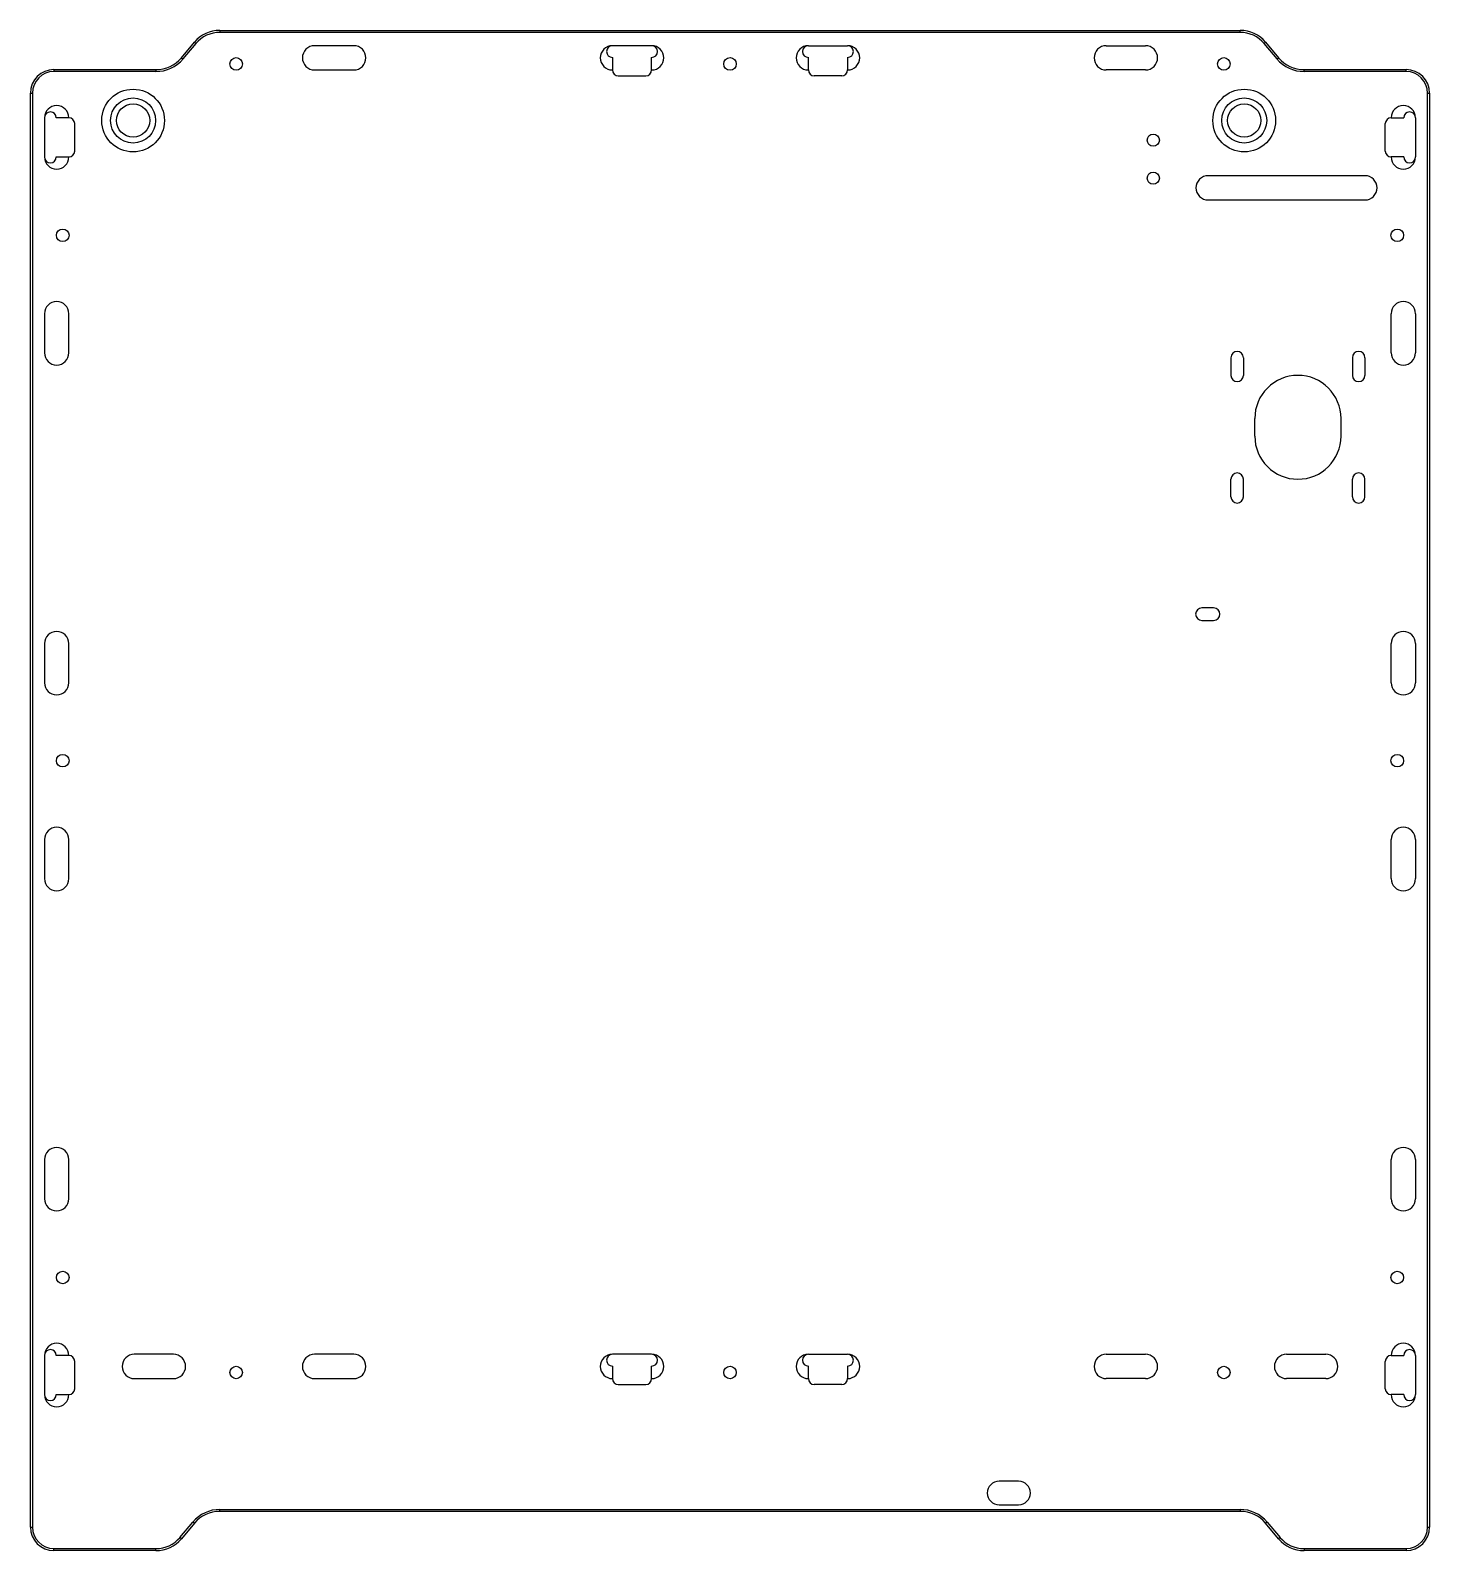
# Model space of a CAD drawing. Extents: x -178 to 178, y -194 to 194.
import ezdxf

# ---------------------------------------------------------------- set-up
doc = ezdxf.new("R2010")
doc.units = 0
doc.layers.get('0').update_dxf_attribs({"linetype": 'continuous'})

# ---------------------------------------------------------------- blocks, each defined once
blk = doc.blocks.new('PART__FEATURE')
at = {"color": 0}
for p, q in [((-130.15, 194), (130.15, 194)), ((-130.15, 194), (-130.15, 193.5)), ((130.15, 193.5), (130.15, 194)), ((-139.95, 187.04), (-136.66, 190.96)), ((-136.27, 190.64), (-139.57, 186.71)), ((-136.66, 190.96), (-136.27, 190.64)), ((130.15, 193.5), (-130.15, 193.5)), ((136.27, 190.64), (136.66, 190.96)), ((139.57, 186.71), (136.27, 190.64)), ((136.66, 190.96), (139.95, 187.04)), ((-139.95, 187.04), (-139.57, 186.71)), ((-96, 190.1), (-106, 190.1)), ((-20, 190.1), (-30, 190.1)), ((-30, 187.1), (-30, 183.9)), ((-20, 183.9), (-20, 187.1)), ((20, 190.1), (30, 190.1)), ((20, 183.9), (20, 187.1)), ((30, 187.1), (30, 183.9)), ((96, 190.1), (106, 190.1)), ((139.57, 186.71), (139.95, 187.04)), ((-172.5, 184), (-146.46, 184)), ((-172.5, 184), (-172.5, 183.5)), ((-146.46, 183.5), (-172.5, 183.5)), ((-146.46, 184), (-146.46, 183.5)), ((-106, 183.9), (-96, 183.9)), ((-28.5, 182.4), (-21.5, 182.4)), ((28.5, 182.4), (21.5, 182.4)), ((106, 183.9), (96, 183.9)), ((146.46, 184), (172.5, 184)), ((146.46, 183.5), (146.46, 184)), ((172.5, 183.5), (146.46, 183.5)), ((172.5, 183.5), (172.5, 184)), ((-178.5, -188), (-178.5, 178)), ((-178.5, 178), (-178, 178)), ((-178, 178), (-178, -188)), ((178, -188), (178, 178)), ((178, 178), (178.5, 178)), ((178.5, 178), (178.5, -188)), ((-174.9, 171.7), (-174.9, 161.7)), ((-168.7, 171.7), (-171.9, 171.7)), ((168.7, 171.7), (171.9, 171.7)), ((174.9, 171.7), (174.9, 161.7)), ((-167.2, 163.2), (-167.2, 170.2)), ((167.2, 163.2), (167.2, 170.2)), ((-171.9, 161.7), (-168.7, 161.7)), ((171.9, 161.7), (168.7, 161.7)), ((162, 156.92), (122, 156.92)), ((122, 150.72), (162, 150.72)), ((-174.9, 121.7), (-174.9, 111.7)), ((-168.7, 111.7), (-168.7, 121.7)), ((168.7, 111.7), (168.7, 121.7)), ((174.9, 121.7), (174.9, 111.7)), ((127.8, 110.45), (127.8, 105.95)), ((131, 110.45), (131, 105.95)), ((158.8, 110.45), (158.8, 105.95)), ((162, 110.45), (162, 105.95)), ((133.9, 90.45), (133.9, 94.95)), ((155.9, 90.45), (155.9, 94.95)), ((127.8, 74.95), (127.8, 79.45)), ((131, 74.95), (131, 79.45)), ((158.8, 74.95), (158.8, 79.45)), ((162, 74.95), (162, 79.45)), ((123.4, 46.6), (120.4, 46.6)), ((120.4, 43.4), (123.4, 43.4)), ((-174.9, 37.5), (-174.9, 27.5)), ((-168.7, 27.5), (-168.7, 37.5)), ((168.7, 27.5), (168.7, 37.5)), ((174.9, 37.5), (174.9, 27.5)), ((-174.9, -12.5), (-174.9, -22.5)), ((-168.7, -22.5), (-168.7, -12.5)), ((168.7, -22.5), (168.7, -12.5)), ((174.9, -12.5), (174.9, -22.5)), ((-174.9, -94.2), (-174.9, -104.2)), ((-168.7, -104.2), (-168.7, -94.2)), ((168.7, -104.2), (168.7, -94.2)), ((174.9, -94.2), (174.9, -104.2)), ((-174.9, -144.2), (-174.9, -154.2)), ((-168.7, -144.2), (-171.9, -144.2)), ((-167.2, -152.7), (-167.2, -145.7)), ((-142, -143.9), (-152, -143.9)), ((-96, -143.9), (-106, -143.9)), ((-20, -143.9), (-30, -143.9)), ((-30, -146.9), (-30, -150.1)), ((-20, -150.1), (-20, -146.9)), ((20, -143.9), (30, -143.9)), ((20, -150.1), (20, -146.9)), ((30, -146.9), (30, -150.1)), ((96, -143.9), (106, -143.9)), ((142, -143.9), (152, -143.9)), ((167.2, -152.7), (167.2, -145.7)), ((168.7, -144.2), (171.9, -144.2)), ((174.9, -144.2), (174.9, -154.2)), ((-152, -150.1), (-142, -150.1)), ((-106, -150.1), (-96, -150.1)), ((106, -150.1), (96, -150.1)), ((152, -150.1), (142, -150.1)), ((-171.9, -154.2), (-168.7, -154.2)), ((-28.5, -151.6), (-21.5, -151.6)), ((28.5, -151.6), (21.5, -151.6)), ((171.9, -154.2), (168.7, -154.2)), ((73.65, -176.3), (68.65, -176.3)), ((68.65, -182.3), (73.65, -182.3)), ((-130.15, -183.5), (130.15, -183.5)), ((-130.15, -184), (-130.15, -183.5)), ((130.15, -184), (-130.15, -184)), ((130.15, -183.5), (130.15, -184)), ((-178.5, -188), (-178, -188)), ((-140.34, -190.64), (-137.04, -186.71)), ((-136.66, -187.04), (-139.95, -190.96)), ((-136.66, -187.04), (-137.04, -186.71)), ((137.04, -186.71), (136.66, -187.04)), ((139.95, -190.96), (136.66, -187.04)), ((137.04, -186.71), (140.34, -190.64)), ((178, -188), (178.5, -188)), ((-172.5, -193.5), (-146.46, -193.5)), ((-172.5, -194), (-172.5, -193.5)), ((-146.46, -194), (-172.5, -194)), ((-146.46, -194), (-146.46, -193.5)), ((-139.95, -190.96), (-140.34, -190.64)), ((140.34, -190.64), (139.95, -190.96)), ((146.46, -193.5), (172.5, -193.5)), ((146.46, -193.5), (146.46, -194)), ((172.5, -194), (146.46, -194)), ((172.5, -193.5), (172.5, -194))]:
    blk.add_line(p, q, dxfattribs=at)
for centre, radius in [((-126, 185.45), 1.6), ((0, 185.45), 1.6), ((126, 185.45), 1.6), ((-152.3, 171), 8), ((131.2, 171), 8), ((-152.3, 171), 5.75), ((-152.3, 171), 4.25), ((131.2, 171), 5.75), ((131.2, 171), 4.25), ((108, 166), 1.55), ((108, 156.3), 1.55), ((-170.25, 141.7), 1.6), ((170.25, 141.7), 1.6), ((-170.25, 7.6), 1.6), ((170.25, 7.6), 1.6), ((-170.25, -124.3), 1.6), ((170.25, -124.3), 1.6), ((-126, -148.55), 1.6), ((0, -148.55), 1.6), ((126, -148.55), 1.6)]:
    blk.add_circle(centre, radius, dxfattribs=at)
for centre, radius, start, end in [((-130.15, 185.5), 8.5, 90, 140), ((130.15, 185.5), 8.5, 40, 90), ((-130.15, 185.5), 8, 90, 140), ((130.15, 185.5), 8, 40, 90), ((-146.46, 192.5), 8.5, -90, -40), ((-146.46, 192.5), 9, -90, -40), ((-106, 187), 3.1, 90, -90), ((-96, 187), 3.1, -90, 90), ((-30, 187), 3.1, 90, -90), ((-30, 188.6), 1.5, 90, -90), ((-20, 187), 3.1, -90, 90), ((-20, 188.6), 1.5, -90, 90), ((20, 187), 3.1, 90, -90), ((20, 188.6), 1.5, 90, -90), ((30, 187), 3.1, -90, 90), ((30, 188.6), 1.5, -90, 90), ((96, 187), 3.1, 90, -90), ((106, 187), 3.1, -90, 90), ((146.46, 192.5), 9, -140, -90), ((146.46, 192.5), 8.5, -140, -90), ((-172.5, 178), 6, 90, -180), ((-172.5, 178), 5.5, 90, -180), ((-28.5, 183.9), 1.5, 180, -90), ((-21.5, 183.9), 1.5, -90, 0), ((21.5, 183.9), 1.5, 180, -90), ((28.5, 183.9), 1.5, -90, 0), ((172.5, 178), 6, 0, 90), ((172.5, 178), 5.5, 0, 90), ((-171.8, 171.7), 3.1, 0, -180), ((171.8, 171.7), 3.1, 0, -180), ((-173.4, 171.7), 1.5, 0, -180), ((-168.7, 170.2), 1.5, 0, 90), ((168.7, 170.2), 1.5, 90, -180), ((173.4, 171.7), 1.5, 0, -180), ((-168.7, 163.2), 1.5, -90, 0), ((168.7, 163.2), 1.5, 180, -90), ((-171.8, 161.7), 3.1, 180, 0), ((-173.4, 161.7), 1.5, -180, 0), ((171.8, 161.7), 3.1, 180, 0), ((173.4, 161.7), 1.5, -180, 0), ((122, 153.82), 3.1, 90, -90), ((162, 153.82), 3.1, -90, 90), ((-171.8, 121.7), 3.1, 0, 180), ((171.8, 121.7), 3.1, 0, 180), ((-171.8, 111.7), 3.1, -180, 0), ((129.4, 110.45), 1.6, 0, -180), ((160.4, 110.45), 1.6, 0, -180), ((171.8, 111.7), 3.1, -180, 0), ((129.4, 105.95), 1.6, -180, 0), ((144.9, 94.95), 11, 0, -180), ((160.4, 105.95), 1.6, -180, 0), ((144.9, 90.45), 11, 180, 0), ((129.4, 79.45), 1.6, 0, -180), ((160.4, 79.45), 1.6, 0, 180), ((129.4, 74.95), 1.6, 180, 0), ((160.4, 74.95), 1.6, -180, 0), ((120.4, 45), 1.6, 90, -90), ((123.4, 45), 1.6, -90, 90), ((-171.8, 37.5), 3.1, 0, -180), ((171.8, 37.5), 3.1, 0, -180), ((-171.8, 27.5), 3.1, -180, 0), ((171.8, 27.5), 3.1, -180, 0), ((-171.8, -12.5), 3.1, 0, 180), ((171.8, -12.5), 3.1, 0, 180), ((-171.8, -22.5), 3.1, -180, 0), ((-171.8, -22.5), 3.1, -180, 0), ((171.8, -22.5), 3.1, -180, 0), ((171.8, -22.5), 3.1, -180, 0), ((-171.8, -94.2), 3.1, 0, -180), ((171.8, -94.2), 3.1, 0, -180), ((-171.8, -104.2), 3.1, -180, 0), ((171.8, -104.2), 3.1, -180, 0), ((-171.8, -144.2), 3.1, 0, -180), ((-173.4, -144.2), 1.5, 0, -180), ((171.8, -144.2), 3.1, 0, -180), ((173.4, -144.2), 1.5, 0, -180), ((-168.7, -145.7), 1.5, 0, 90), ((-152, -147), 3.1, 90, -90), ((-142, -147), 3.1, -90, 90), ((-106, -147), 3.1, 90, -90), ((-106, -147), 3.1, 90, -90), ((-96, -147), 3.1, -90, 90), ((-30, -147), 3.1, 90, -90), ((-30, -145.4), 1.5, 90, -90), ((-20, -147), 3.1, -90, 90), ((-20, -145.4), 1.5, -90, 90), ((20, -147), 3.1, 90, -90), ((20, -145.4), 1.5, 90, -90), ((30, -147), 3.1, -90, 90), ((30, -145.4), 1.5, -90, 90), ((96, -147), 3.1, 90, -90), ((106, -147), 3.1, -90, 90), ((106, -147), 3.1, -90, 90), ((142, -147), 3.1, 90, -90), ((152, -147), 3.1, -90, 90), ((168.7, -145.7), 1.5, 90, -180), ((-28.5, -150.1), 1.5, 180, -90), ((-21.5, -150.1), 1.5, -90, 0), ((21.5, -150.1), 1.5, 180, -90), ((28.5, -150.1), 1.5, -90, 0), ((-171.8, -154.2), 3.1, -180, 0), ((-173.4, -154.2), 1.5, -180, 0), ((-168.7, -152.7), 1.5, -90, 0), ((168.7, -152.7), 1.5, 180, -90), ((171.8, -154.2), 3.1, -180, 0), ((173.4, -154.2), 1.5, -180, 0), ((68.65, -179.3), 3, 90, -90), ((73.65, -179.3), 3, -90, 90), ((-130.15, -192.5), 9, 90, 140), ((-130.15, -192.5), 8.5, 90, 140), ((130.15, -192.5), 9, 40, 90), ((130.15, -192.5), 8.5, 40, 90), ((-172.5, -188), 6, 180, -90), ((-172.5, -188), 5.5, 180, -90), ((172.5, -188), 5.5, -90, 0), ((172.5, -188), 6, -90, 0), ((-146.46, -185.5), 8, -90, -40), ((-146.46, -185.5), 8.5, -90, -40), ((146.46, -185.5), 8.5, -140, -90), ((146.46, -185.5), 8, -140, -90)]:
    blk.add_arc(centre, radius, start, end, dxfattribs=at)

msp = doc.modelspace()

# ---------------------------------------------------------------- block references
at = {"color": 0}
msp.add_blockref('PART__FEATURE', (0, 0), dxfattribs=at)

doc.saveas('drawing.dxf')
